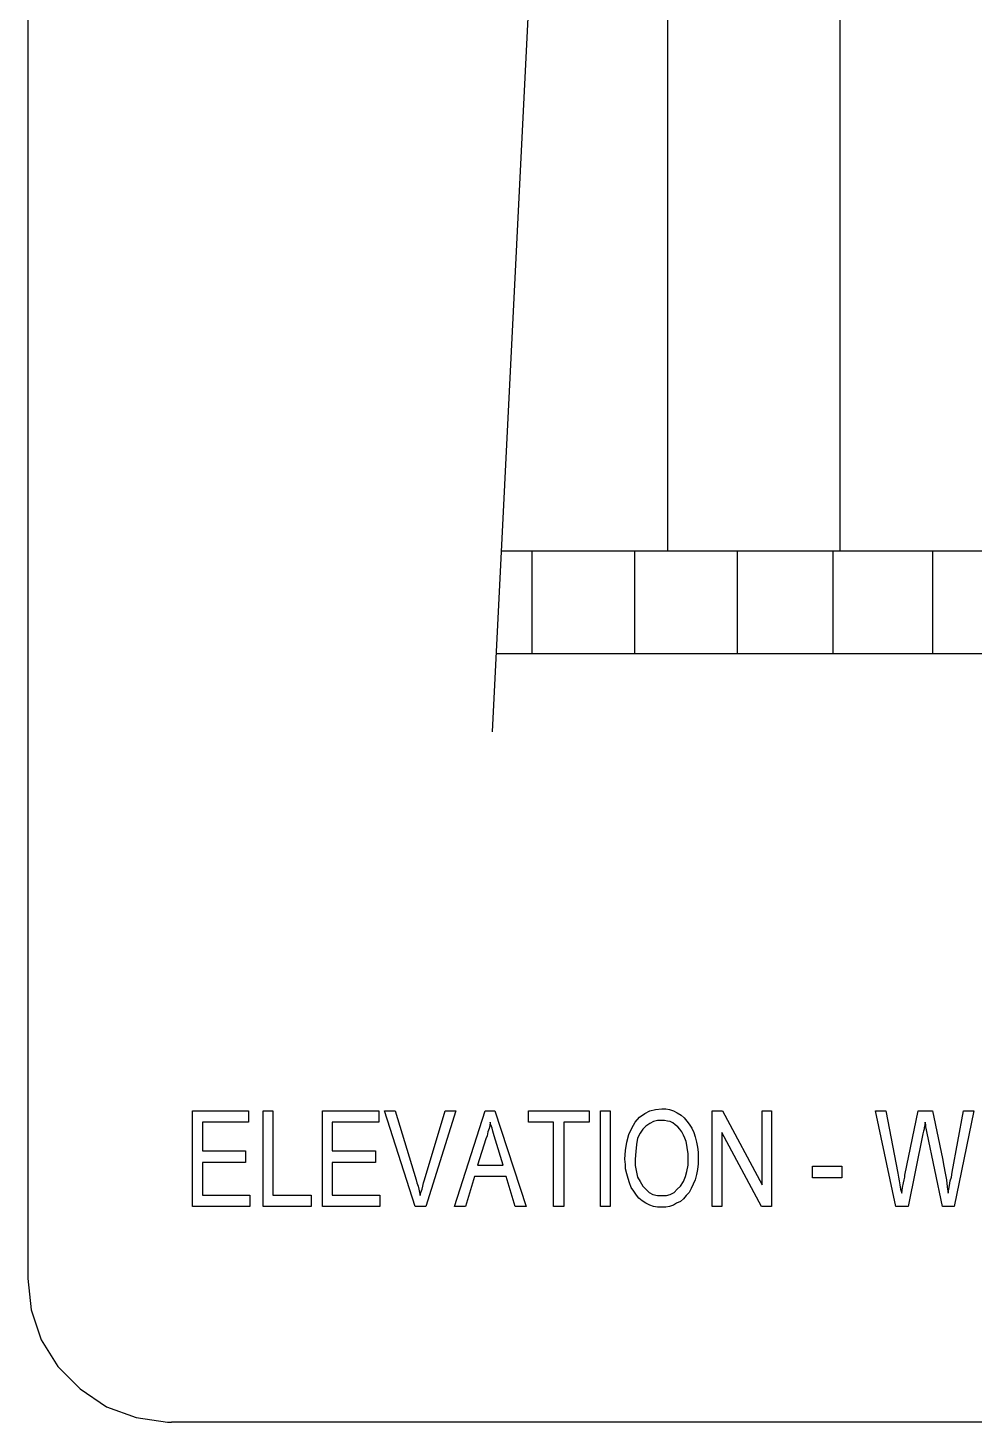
# Model space of a CAD drawing. Header units: metres. Extents: x 14 to 601, y -777 to -11.
# Drawn here: x 13.7 to 191.7, y -777.2 to -514.9 of the extents above; entities that cross this region are included whole.
import ezdxf

# ---------------------------------------------------------------- set-up
doc = ezdxf.new("R2010")
doc.units = ezdxf.units.M

msp = doc.modelspace()

# ---------------------------------------------------------------- linework, layer by layer
for p, q in [((13.72, -37.76), (13.72, -750.2)), ((134.08, -375.2), (134.08, -613.28)), ((166.48, -375.2), (166.48, -613.28)), ((108.88, -491.36), (101.08, -647.36)), ((102.76, -613.28), (230.32, -613.28)), ((108.52, -613.28), (108.52, -632.6)), ((127.84, -613.28), (127.84, -632.6)), ((147.16, -613.28), (147.16, -632.6)), ((165.16, -613.28), (165.16, -632.6)), ((183.88, -613.28), (183.88, -632.6)), ((101.8, -632.6), (474.28, -632.6)), ((130.72, -718.64), (131.8, -718.4)), ((131.8, -718.4), (133, -718.28)), ((133, -718.28), (133.72, -718.28)), ((133.72, -718.28), (134.44, -718.4)), ((134.44, -718.4), (135.16, -718.64)), ((44.68, -736.64), (44.68, -718.64)), ((44.68, -718.64), (55.24, -718.64)), ((55.24, -720.8), (46.6, -720.8)), ((46.6, -720.8), (46.6, -726.2)), ((55.24, -718.64), (55.24, -720.8)), ((58, -736.64), (58, -718.64)), ((58, -718.64), (59.8, -718.64)), ((59.8, -718.64), (59.8, -734.48)), ((69.16, -736.64), (69.16, -718.64)), ((69.16, -718.64), (79.72, -718.64)), ((79.72, -720.8), (70.96, -720.8)), ((70.96, -720.8), (70.96, -726.2)), ((79.72, -718.64), (79.72, -720.8)), ((86.56, -736.64), (80.8, -718.64)), ((80.8, -718.64), (82.84, -718.64)), ((82.84, -718.64), (86.8, -731.6)), ((88.36, -731.6), (92.2, -718.64)), ((94.24, -718.64), (88.6, -736.64)), ((92.2, -718.64), (94.24, -718.64)), ((94, -736.64), (99.76, -718.64)), ((99.76, -718.64), (101.56, -718.64)), ((100.72, -720.8), (100.6, -721.4)), ((100.84, -721.28), (100.72, -720.8)), ((101.56, -718.64), (107.44, -736.64)), ((107.92, -720.8), (107.92, -718.64)), ((107.92, -718.64), (119.32, -718.64)), ((112.6, -720.8), (107.92, -720.8)), ((112.6, -736.64), (112.6, -720.8)), ((119.32, -720.8), (114.52, -720.8)), ((114.52, -720.8), (114.52, -736.64)), ((119.32, -718.64), (119.32, -720.8)), ((121.48, -736.64), (121.48, -718.64)), ((121.48, -718.64), (123.28, -718.64)), ((123.28, -718.64), (123.28, -736.64)), ((127.36, -721.88), (127.96, -720.8)), ((127.96, -720.8), (128.8, -719.84)), ((128.8, -719.84), (129.76, -719.12)), ((129.76, -719.12), (130.72, -718.64)), ((130.72, -721.04), (130, -721.52)), ((131.44, -720.68), (130.72, -721.04)), ((132.16, -720.44), (131.44, -720.68)), ((133, -720.44), (132.16, -720.44)), ((133.48, -720.44), (133, -720.44)), ((134.08, -720.56), (133.48, -720.44)), ((134.56, -720.68), (134.08, -720.56)), ((135.04, -720.92), (134.56, -720.68)), ((135.52, -721.28), (135.04, -720.92)), ((135.16, -718.64), (135.88, -719)), ((135.88, -719), (136.6, -719.48)), ((136.6, -719.48), (137.2, -719.96)), ((137.2, -719.96), (137.68, -720.56)), ((137.68, -720.56), (138.16, -721.16)), ((138.16, -721.16), (138.64, -721.88)), ((142.48, -736.64), (142.48, -718.64)), ((142.48, -718.64), (144.4, -718.64)), ((144.4, -718.64), (151.84, -732.56)), ((151.84, -732.56), (151.84, -718.64)), ((151.84, -718.64), (153.64, -718.64)), ((153.64, -718.64), (153.64, -736.64)), ((177.04, -736.64), (173.2, -718.64)), ((173.2, -718.64), (175.12, -718.64)), ((175.12, -718.64), (177.4, -730.4)), ((178.72, -730.76), (181.24, -718.64)), ((181.24, -718.64), (183.88, -718.64)), ((182.56, -720.8), (182.44, -721.28)), ((182.56, -720.92), (182.56, -720.8)), ((182.68, -721.28), (182.56, -720.92)), ((183.88, -718.64), (185.8, -727.64)), ((187.6, -730.16), (189.76, -718.64)), ((191.68, -718.64), (187.96, -736.64)), ((189.76, -718.64), (191.68, -718.64)), ((100.12, -723.32), (99.88, -723.92)), ((100.24, -722.6), (100.12, -723.32)), ((100.48, -722), (100.24, -722.6)), ((100.6, -721.4), (100.48, -722)), ((101.08, -721.88), (100.84, -721.28)), ((101.2, -722.48), (101.08, -721.88)), ((101.44, -723.32), (101.2, -722.48)), ((101.68, -724.16), (101.44, -723.32)), ((126.4, -724.52), (126.76, -723.08)), ((126.76, -723.08), (127.36, -721.88)), ((128.44, -723.8), (128.2, -725)), ((128.92, -722.84), (128.44, -723.8)), ((129.4, -722.12), (128.92, -722.84)), ((130, -721.52), (129.4, -722.12)), ((136, -721.64), (135.52, -721.28)), ((136.36, -722.12), (136, -721.64)), ((136.72, -722.6), (136.36, -722.12)), ((137.08, -723.2), (136.72, -722.6)), ((137.32, -723.8), (137.08, -723.2)), ((137.56, -724.4), (137.32, -723.8)), ((138.64, -721.88), (139, -722.72)), ((139, -722.72), (139.24, -723.56)), ((139.24, -723.56), (139.48, -724.52)), ((151.72, -736.64), (144.28, -722.72)), ((144.28, -722.72), (144.28, -736.64)), ((182.08, -722.96), (179.32, -736.64)), ((182.2, -722.48), (182.08, -722.96)), ((182.32, -722.12), (182.2, -722.48)), ((182.44, -721.28), (182.32, -721.76)), ((182.32, -721.76), (182.32, -722.12)), ((182.68, -721.64), (182.68, -721.28)), ((182.8, -722.24), (182.68, -721.64)), ((182.92, -722.84), (182.8, -722.24)), ((185.8, -736.64), (182.92, -722.84)), ((46.6, -726.2), (54.64, -726.2)), ((54.64, -726.2), (54.64, -728.36)), ((70.96, -726.2), (79.12, -726.2)), ((79.12, -726.2), (79.12, -728.36)), ((99.88, -723.92), (98.32, -728.84)), ((103.12, -728.84), (101.68, -724.16)), ((126.04, -727.76), (126.16, -726.08)), ((126.16, -726.08), (126.4, -724.52)), ((128.08, -726.32), (127.96, -727.76)), ((128.2, -725), (128.08, -726.32)), ((137.68, -725.12), (137.56, -724.4)), ((137.8, -725.96), (137.68, -725.12)), ((137.92, -726.68), (137.8, -725.96)), ((139.48, -724.52), (139.72, -725.48)), ((139.72, -725.48), (139.84, -726.44)), ((139.84, -726.44), (139.84, -727.52)), ((54.64, -728.36), (46.6, -728.36)), ((46.6, -728.36), (46.6, -734.48)), ((79.12, -728.36), (70.96, -728.36)), ((70.96, -728.36), (70.96, -734.48)), ((98.32, -728.84), (103.12, -728.84)), ((126.16, -728.72), (126.04, -727.76)), ((126.16, -729.56), (126.16, -728.72)), ((127.96, -727.76), (127.96, -728.96)), ((127.96, -728.96), (128.2, -730.16)), ((137.68, -730.04), (137.92, -728.84)), ((137.92, -727.52), (137.92, -726.68)), ((137.92, -728.84), (137.92, -727.52)), ((139.84, -728.6), (139.72, -729.68)), ((139.84, -727.52), (139.84, -728.6)), ((161.32, -731.24), (161.32, -729.08)), ((161.32, -729.08), (166.84, -729.08)), ((166.84, -729.08), (166.84, -731.24)), ((185.8, -727.64), (186.04, -729.08)), ((186.04, -729.08), (186.28, -730.4)), ((86.8, -731.6), (86.92, -732.2)), ((88.12, -732.2), (88.36, -731.6)), ((97.72, -731), (96.04, -736.64)), ((103.72, -731), (97.72, -731)), ((105.4, -736.64), (103.72, -731)), ((126.4, -730.52), (126.16, -729.56)), ((126.64, -731.36), (126.4, -730.52)), ((126.88, -732.2), (126.64, -731.36)), ((128.2, -730.16), (128.44, -731.12)), ((128.44, -731.12), (128.92, -731.96)), ((137.08, -731.96), (137.44, -731)), ((137.44, -731), (137.68, -730.04)), ((139.24, -731.6), (138.88, -732.44)), ((139.48, -730.64), (139.24, -731.6)), ((139.72, -729.68), (139.48, -730.64)), ((166.84, -731.24), (161.32, -731.24)), ((177.4, -730.4), (177.52, -731.12)), ((177.52, -731.12), (177.64, -731.84)), ((178.48, -732.2), (178.6, -731.6)), ((178.6, -731.6), (178.72, -731.12)), ((178.72, -731.12), (178.72, -730.76)), ((186.28, -730.4), (186.52, -731.6)), ((186.52, -731.6), (186.64, -732.92)), ((187.24, -731.84), (187.48, -731.12)), ((187.48, -731.12), (187.6, -730.16)), ((86.92, -732.2), (87.16, -732.8)), ((87.16, -732.8), (87.28, -733.4)), ((87.28, -733.4), (87.4, -734)), ((87.4, -734), (87.52, -734.6)), ((87.52, -734.6), (87.64, -734)), ((87.64, -734), (87.88, -733.4)), ((87.88, -733.4), (88, -732.8)), ((88, -732.8), (88.12, -732.2)), ((127.24, -733.04), (126.88, -732.2)), ((127.72, -733.76), (127.24, -733.04)), ((128.2, -734.48), (127.72, -733.76)), ((128.92, -731.96), (129.4, -732.8)), ((129.4, -732.8), (130, -733.4)), ((130, -733.4), (130.6, -734)), ((130.6, -734), (131.32, -734.36)), ((134.56, -734.36), (135.28, -734)), ((135.28, -734), (135.88, -733.4)), ((135.88, -733.4), (136.48, -732.8)), ((136.48, -732.8), (137.08, -731.96)), ((138.16, -734), (137.56, -734.6)), ((138.52, -733.28), (138.16, -734)), ((138.88, -732.44), (138.52, -733.28)), ((177.64, -731.84), (177.76, -732.56)), ((177.76, -732.56), (177.88, -733.4)), ((177.88, -733.4), (178.12, -734.12)), ((178.12, -734.12), (178.24, -733.04)), ((178.24, -733.04), (178.48, -732.2)), ((186.64, -732.92), (186.88, -734.12)), ((186.88, -734.12), (187, -733.4)), ((187, -733.4), (187.12, -732.68)), ((187.12, -732.68), (187.24, -731.84)), ((55.48, -736.64), (44.68, -736.64)), ((46.6, -734.48), (55.48, -734.48)), ((55.48, -734.48), (55.48, -736.64)), ((67, -736.64), (58, -736.64)), ((59.8, -734.48), (67, -734.48)), ((67, -734.48), (67, -736.64)), ((79.96, -736.64), (69.16, -736.64)), ((70.96, -734.48), (79.96, -734.48)), ((79.96, -734.48), (79.96, -736.64)), ((88.6, -736.64), (86.56, -736.64)), ((96.04, -736.64), (94, -736.64)), ((107.44, -736.64), (105.4, -736.64)), ((114.52, -736.64), (112.6, -736.64)), ((123.28, -736.64), (121.48, -736.64)), ((128.68, -735.08), (128.2, -734.48)), ((129.28, -735.56), (128.68, -735.08)), ((130, -736.04), (129.28, -735.56)), ((130.72, -736.4), (130, -736.04)), ((131.44, -736.64), (130.72, -736.4)), ((131.32, -734.36), (132.16, -734.6)), ((132.16, -736.76), (131.44, -736.64)), ((132.16, -734.6), (133, -734.6)), ((133, -736.76), (132.16, -736.76)), ((133, -734.6), (133.84, -734.6)), ((133.72, -736.76), (133, -736.76)), ((134.44, -736.64), (133.72, -736.76)), ((133.84, -734.6), (134.56, -734.36)), ((135.16, -736.4), (134.44, -736.64)), ((135.76, -736.04), (135.16, -736.4)), ((136.48, -735.68), (135.76, -736.04)), ((137.08, -735.2), (136.48, -735.68)), ((137.56, -734.6), (137.08, -735.2)), ((144.28, -736.64), (142.48, -736.64)), ((153.64, -736.64), (151.72, -736.64)), ((179.32, -736.64), (177.04, -736.64)), ((187.96, -736.64), (185.8, -736.64)), ((13.72, -750.2), (14.32, -756.08)), ((14.32, -756.08), (16.24, -761.72)), ((16.24, -761.72), (19.36, -766.76)), ((19.36, -766.76), (23.56, -770.96)), ((23.56, -770.96), (28.48, -774.32)), ((28.48, -774.32), (34.12, -776.36)), ((34.12, -776.36), (40, -777.2)), ((40, -777.2), (40.72, -777.2)), ((573.76, -777.2), (40.72, -777.2))]:
    msp.add_line(p, q)

doc.saveas('drawing.dxf')
